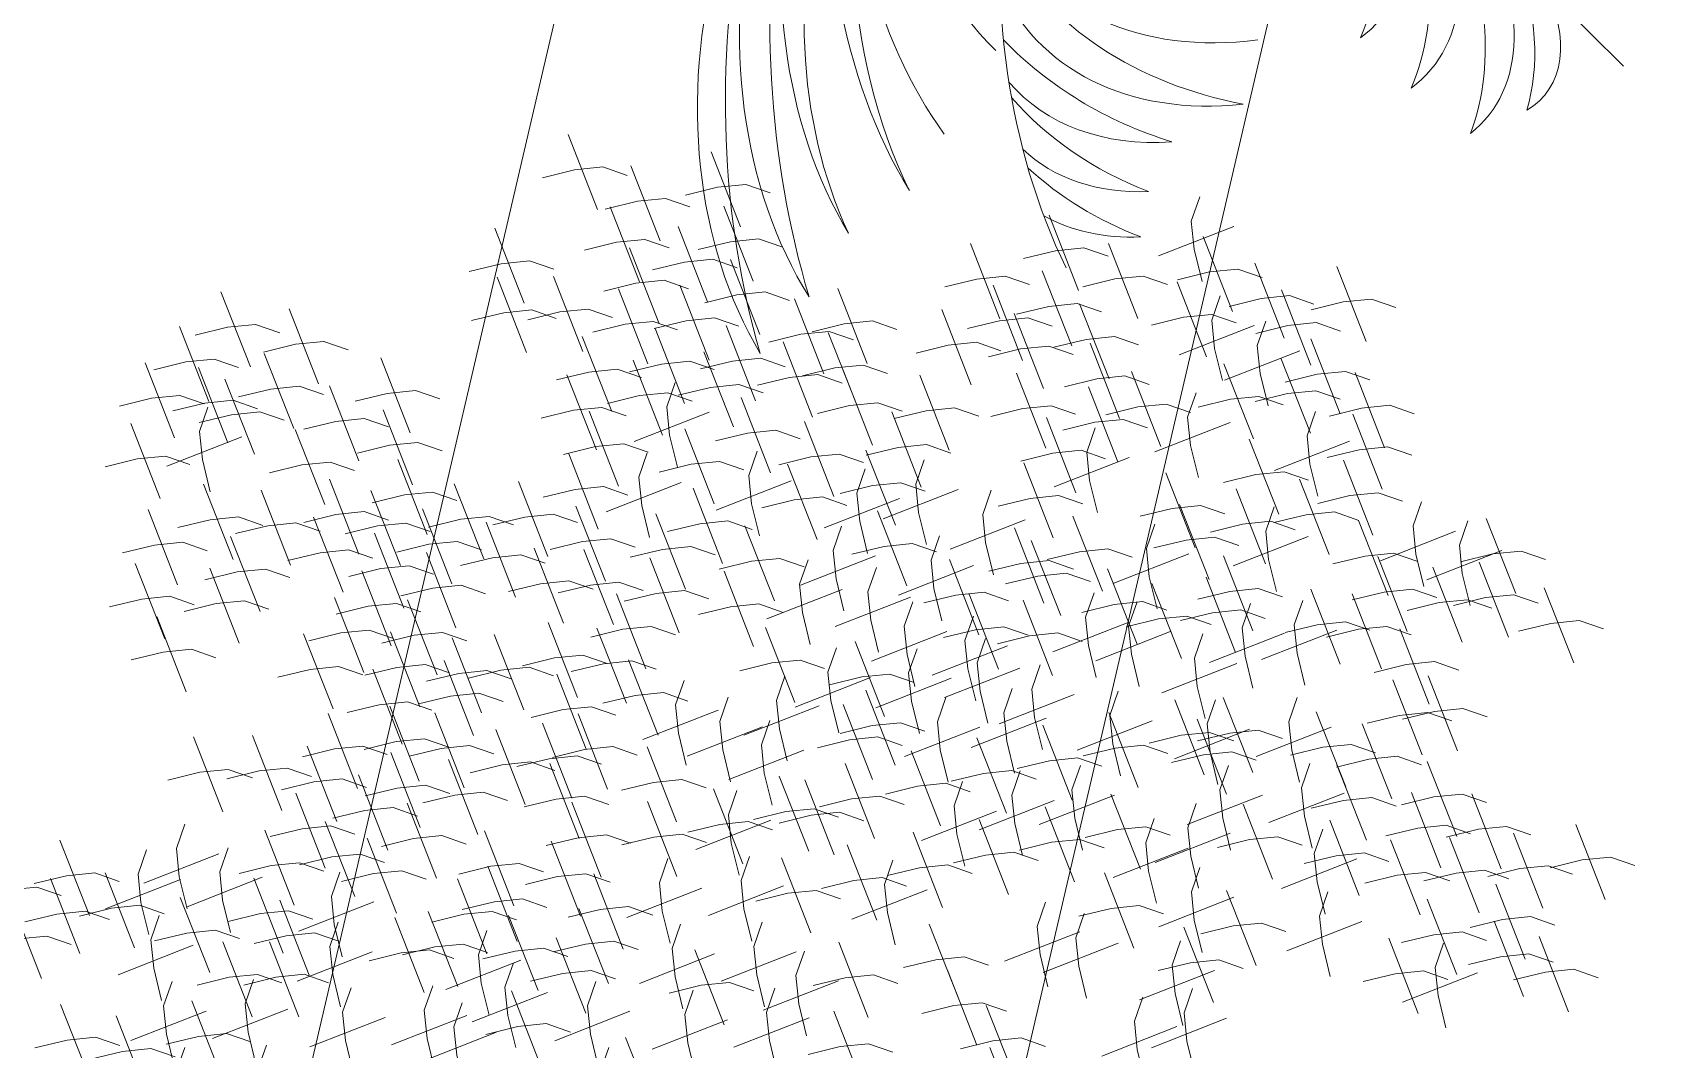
# Model space of a CAD drawing. Header units: millimetres. Extents: x 474016 to 477875, y 2288607 to 2292200.
# Drawn here: x 474281.33 to 474290.71, y 2289361.34 to 2289367.19 of the extents above; entities that cross this region are included whole.
import ezdxf

# ---------------------------------------------------------------- set-up
doc = ezdxf.new("R2010")
doc.units = ezdxf.units.MM
doc.header["$LTSCALE"] = 50
for name, color, linetype, lineweight in [('EXT', 3, 'Continuous', 5), ('JARDIN-HP', 64, 'Continuous', 5), ('JARDINES', 98, 'Continuous', 13)]:
    doc.layers.add(name, color=color, linetype=linetype, lineweight=lineweight)

# ---------------------------------------------------------------- blocks, each defined once
blk = doc.blocks.new('A$C41BB26E9')
at = {"color": 0}
blk.add_line((3.251, -3.5394), (2.0545, -0.9381), dxfattribs=at)
at = {"color": 56, "true_color": 0x7a7a00}
for centre, major_axis, ratio, start_param, end_param in [((3.7035, -2.1029), (-2.624, 0.6366), 0.714286, 4.179349, 4.820469), ((4.122, -1.2835), (-1.5343, 0.3722), 0.714286, 3.888492, 4.926001), ((3.2901, -2.2819), (-2.8137, 0.6826), 0.714286, 4.170125, 4.780311), ((3.7802, -1.3807), (-1.5988, 0.3879), 0.714286, 3.86745, 4.883323), ((3.47, -1.48), (-1.6557, 0.4017), 0.714286, 3.88992, 4.86288), ((2.7155, -1.6527), (-1.879, 0.4558), 0.714286, 3.806569, 4.639337), ((3.1614, -1.8237), (-1.8636, 0.4521), 0.714286, 3.982805, 4.982914), ((3.6576, -1.5691), (-1.5601, 0.3785), 0.714286, 4.003422, 4.972752), ((2.9522, -1.3905), (-1.1117, 0.2697), 0.714286, 3.627505, 5.149011), ((2.4009, -1.9896), (1.2729, 0.7332), 0.72, -0.844939, 0.170934), ((1.6519, -2.4921), (2.089, 1.2033), 0.72, -0.53304, 0.10808), ((2.6898, -2.0527), (1.2215, 0.7036), 0.72, -0.823897, 0.213612), ((1.5886, -2.5325), (2.3417, 1.3489), 0.72, -0.431948, -0.051792), ((3.1233, -1.9167), (0.996, 0.5738), 0.72, -0.780102, -0.006837), ((2.0885, -2.5463), (2.0718, 1.1934), 0.72, -0.382187, -0.016555), ((3.4563, -1.9337), (0.8633, 0.4973), 0.72, -0.75224, -0.078285), ((2.2624, -2.5783), (2.0718, 1.1934), 0.72, -0.382187, -0.093724), ((3.6302, -1.9657), (0.8633, 0.4973), 0.72, -0.75224, -0.267806)]:
    blk.add_ellipse(centre, major_axis=major_axis, ratio=ratio, start_param=start_param, end_param=end_param, dxfattribs=at)
at = {"color": 56}
blk.add_ellipse((3.011, -1.7099), major_axis=(-1.9092, 0.4632), ratio=0.714286, start_param=3.88127, end_param=4.762007, dxfattribs=at)
at = {"color": 0}
blk.add_ellipse((1.2418, -4.4579), major_axis=(3.8202, 2.2006), ratio=0.72, start_param=0.180287, end_param=1.122445, dxfattribs=at)
at = {"color": 56, "true_color": 0x7a7a00, "extrusion": (0, 0, -1)}
for centre, major_axis, start_param, end_param in [((3.1875, -1.2015), (-0.5912, 1.2853), 3.423371, 4.25731), ((3.0919, -1.8336), (-0.3467, 0.7538), 3.030837, 4.385053), ((3.3019, -1.4504), (-0.5912, 1.2853), 3.423371, 4.25731), ((3.2064, -2.0824), (-0.3467, 0.7538), 3.030837, 4.385053), ((3.4318, -1.7866), (-0.5634, 1.2248), 3.45362, 4.308195), ((3.3238, -2.3917), (-0.3267, 0.7103), 3.050367, 4.447179), ((3.3716, -2.1847), (-0.4655, 1.0119), 3.515228, 4.136297), ((3.2853, -2.8582), (-0.1964, 0.427), 2.946776, 4.33243)]:
    blk.add_ellipse(centre, major_axis=major_axis, ratio=0.723404, start_param=start_param, end_param=end_param, dxfattribs=at)
blk = doc.blocks.new('Plarbol-031')
for points in [[(0.1874, 2.608325), (0.40975, 2.455225)], [(0.197575, 2.439975), (0.2719, 2.521925), (0.34495, 2.5829), (0.428175, 2.60515)], [(-0.326475, 2.304025), (-0.173425, 2.526375)], [(-0.158175, 2.3142), (-0.240125, 2.388525), (-0.301075, 2.461575), (-0.3233, 2.5448)], [(-0.046375, 2.464125), (0.175975, 2.311025)], [(-0.0362, 2.295775), (0.038125, 2.377725), (0.111175, 2.4387), (0.1944, 2.46095)], [(-0.239475, 2.44125), (-0.01715, 2.28815)], [(-0.229325, 2.2729), (-0.155, 2.35485), (-0.08195, 2.415825), (0.001275, 2.438075)], [(0.07815, 2.43935), (0.300475, 2.28625)], [(0.0883, 2.271), (0.162625, 2.35295), (0.235675, 2.413925), (0.3189, 2.436175)], [(0.250925, 2.3593), (0.473275, 2.2062)], [(0.2611, 2.19095), (0.335425, 2.2729), (0.408475, 2.3339), (0.4917, 2.356125)], [(0.43705, 2.347875), (0.6594, 2.194775)], [(0.447225, 2.179525), (0.52155, 2.261475), (0.5946, 2.32245), (0.677825, 2.3447)], [(0.0845, 2.07725), (0.00255, 2.151575), (-0.058425, 2.224625), (-0.080675, 2.30785)], [(0.089575, 2.082975), (0.242675, 2.3053)], [(0.257925, 2.093125), (0.175975, 2.16745), (0.115, 2.2405), (0.09275, 2.323725)], [(-0.488475, 2.244325), (-0.266125, 2.091225)], [(-0.4783, 2.075975), (-0.403975, 2.157925), (-0.330925, 2.2189), (-0.247725, 2.24115)], [(-0.226775, 2.26655), (-0.00445, 2.11345)], [(-0.2166, 2.0982), (-0.142275, 2.18015), (-0.069225, 2.24115), (0.013975, 2.263375)], [(-0.08385, 2.067075), (0.06925, 2.289425)], [(0.20455, 2.2494), (0.4269, 2.0963)], [(0.214725, 2.08105), (0.28905, 2.163), (0.3621, 2.224), (0.445325, 2.246225)], [(-0.705725, 2.211275), (-0.4834, 2.0582)], [(-0.695575, 2.04295), (-0.62125, 2.1249), (-0.548175, 2.185875), (-0.464975, 2.2081)], [(0.50885, 2.228425), (0.731175, 2.07535)], [(0.519, 2.0601), (0.593325, 2.14205), (0.666375, 2.203025), (0.7496, 2.22525)], [(1.074225, 2.189675), (1.29655, 2.0366)], [(1.084375, 2.02135), (1.1587, 2.1033), (1.23175, 2.164275), (1.314975, 2.1865)], [(0.057175, 2.1268), (0.279525, 1.9737)], [(0.39705, 1.925425), (0.550125, 2.14775)], [(0.565375, 1.935575), (0.483425, 2.0099), (0.42245, 2.082975), (0.400225, 2.166175)], [(1.024025, 1.907625), (1.177125, 2.129975)], [(1.192375, 1.9178), (1.110425, 1.992125), (1.04945, 2.065175), (1.0272, 2.1484)], [(0.06735, 1.95845), (0.141675, 2.0404), (0.214725, 2.101375), (0.29795, 2.123625)], [(0.56855, 2.0836), (0.7909, 1.9305)], [(0.578725, 1.91525), (0.65305, 1.9972), (0.7261, 2.0582), (0.809325, 2.080425)], [(0.860125, 1.873975), (1.013225, 2.0963)], [(1.028475, 1.884125), (0.946525, 1.95845), (0.88555, 2.0315), (0.863325, 2.114725)], [(1.36515, 2.105825), (1.5875, 1.95275)], [(1.375325, 1.9375), (1.44965, 2.01945), (1.5227, 2.080425), (1.605925, 2.10265)], [(-0.6206, 2.044225), (-0.398275, 1.891125)], [(-0.61045, 1.875875), (-0.536125, 1.957825), (-0.463075, 2.0188), (-0.37985, 2.04105)], [(-0.45545, 2.022625), (-0.233125, 1.869525)], [(-0.445275, 1.854275), (-0.37095, 1.936225), (-0.2979, 1.9972), (-0.2147, 2.01945)], [(1.135825, 2.055025), (1.358175, 1.901925)], [(1.146, 1.886675), (1.220325, 1.968625), (1.293375, 2.0296), (1.3766, 2.051825)], [(-0.8709, 1.985125), (-0.64855, 1.83205)], [(-0.860725, 1.8168), (-0.7864, 1.89875), (-0.71335, 1.959725), (-0.630125, 1.98195)], [(0.031125, 1.753275), (0.184225, 1.9756)], [(0.199475, 1.763425), (0.117525, 1.83775), (0.05655, 1.9108), (0.0343, 1.994025)], [(0.268725, 1.96545), (0.49105, 1.81235)], [(-0.729875, 1.912075), (-0.507525, 1.758975)], [(-0.7197, 1.74375), (-0.645375, 1.8257), (-0.572325, 1.886675), (-0.4891, 1.9089)], [(-0.3519, 1.93305), (-0.129575, 1.77995)], [(-0.341725, 1.7647), (-0.2674, 1.84665), (-0.194375, 1.907625), (-0.11115, 1.929875)], [(-0.18485, 1.9324), (0.0375, 1.779325)], [(-0.174675, 1.764075), (-0.10035, 1.846025), (-0.0273, 1.907), (0.0559, 1.929225)], [(0.278875, 1.7971), (0.3532, 1.87905), (0.42625, 1.940025), (0.509475, 1.962275)], [(0.483425, 1.9483), (0.705775, 1.7952)], [(0.4936, 1.77995), (0.567925, 1.8619), (0.640975, 1.922875), (0.7242, 1.945125)], [(0.7242, 1.944475), (0.946525, 1.791375)], [(0.73435, 1.77615), (0.808675, 1.858075), (0.881725, 1.919075), (0.96495, 1.9413)], [(1.01705, 1.954), (1.239375, 1.800925)], [(1.0272, 1.785675), (1.101525, 1.867625), (1.174575, 1.9286), (1.2578, 1.950825)], [(-0.6187, 1.873325), (-0.39635, 1.720225)], [(-0.608525, 1.705), (-0.5342, 1.78695), (-0.46115, 1.847925), (-0.37795, 1.87015)], [(0.8449, 1.880325), (1.067225, 1.727225)], [(0.85505, 1.711975), (0.929375, 1.793925), (1.002425, 1.8549), (1.08565, 1.87715)], [(-0.275675, 1.809175), (-0.05335, 1.656075)], [(-0.2655, 1.640825), (-0.1912, 1.722775), (-0.11815, 1.78375), (-0.034925, 1.806)], [(0.32525, 1.80345), (0.5476, 1.65035)], [(0.335425, 1.635125), (0.40975, 1.71705), (0.4828, 1.77805), (0.566025, 1.800275)], [(0.4612, 1.58365), (0.6143, 1.806)], [(0.62955, 1.593825), (0.5476, 1.66815), (0.4866, 1.7412), (0.464375, 1.824425)], [(-1.761525, 1.7539), (-1.539175, 1.6008)], [(-1.75135, 1.585575), (-1.677025, 1.6675), (-1.603975, 1.7285), (-1.52075, 1.750725)], [(-0.826425, 1.7482), (-0.6041, 1.5951)], [(-0.81625, 1.57985), (-0.74195, 1.6618), (-0.668875, 1.722775), (-0.585675, 1.745)], [(-0.50055, 1.711975), (-0.2782, 1.558875)], [(-0.490375, 1.543625), (-0.41605, 1.625575), (-0.343, 1.686575), (-0.259775, 1.7088)], [(-0.0146, 1.477575), (-0.09655, 1.5519), (-0.157525, 1.62495), (-0.179775, 1.708175)], [(0.100375, 1.71515), (0.322725, 1.56205)], [(0.11055, 1.546825), (0.184875, 1.62875), (0.257925, 1.68975), (0.34115, 1.711975)], [(0.843625, 1.729125), (1.06595, 1.576025)], [(0.853775, 1.5608), (0.9281, 1.642725), (1.001175, 1.703725), (1.084375, 1.72595)], [(1.041825, 1.720875), (1.26415, 1.567775)], [(1.051975, 1.552525), (1.1263, 1.634475), (1.19935, 1.69545), (1.282575, 1.7177)], [(-0.3341, 1.64465), (-0.1118, 1.49155)], [(-0.32395, 1.4763), (-0.249625, 1.55825), (-0.1766, 1.619225), (-0.093375, 1.641475)], [(-0.18295, 1.4674), (-0.02985, 1.68975)], [(0.1982, 1.653525), (0.42055, 1.50045)], [(0.208375, 1.4852), (0.2827, 1.56715), (0.35575, 1.628125), (0.438975, 1.65035)], [(0.720375, 1.664325), (0.942725, 1.51125)], [(0.73055, 1.496), (0.804875, 1.57795), (0.877925, 1.638925), (0.96115, 1.66115)], [(1.20825, 1.644), (1.4306, 1.4909)], [(1.218425, 1.475675), (1.29275, 1.557625), (1.3658, 1.6186), (1.449025, 1.640825)], [(-1.6243, 1.62685), (-1.401975, 1.47375)], [(-1.614125, 1.458525), (-1.5398, 1.54045), (-1.46675, 1.60145), (-1.38355, 1.623675)], [(-1.15485, 1.61225), (-0.932525, 1.45915)], [(-1.144675, 1.4439), (-1.07035, 1.52585), (-0.9973, 1.586825), (-0.9141, 1.609075)], [(0.4161, 1.593175), (0.638425, 1.4401)], [(0.42625, 1.42485), (0.500575, 1.5068), (0.57365, 1.567775), (0.65685, 1.59)], [(0.715925, 1.3772), (0.869025, 1.59955)], [(0.884275, 1.387375), (0.802325, 1.4617), (0.74135, 1.53475), (0.7191, 1.61795)], [(-2.19095, 1.5341), (-1.9686, 1.381025)], [(-2.180775, 1.365775), (-2.10645, 1.447725), (-2.0334, 1.5087), (-1.950175, 1.530925)], [(-1.9578, 1.5646), (-1.735475, 1.4115)], [(-1.94765, 1.39625), (-1.873325, 1.4782), (-1.800275, 1.5392), (-1.71705, 1.561425)], [(0.163275, 1.311775), (0.316375, 1.5341)], [(0.3316, 1.321925), (0.24965, 1.39625), (0.188675, 1.469325), (0.16645, 1.552525)], [(1.117425, 1.5665), (1.33975, 1.4134)], [(1.127575, 1.398175), (1.2019, 1.4801), (1.27495, 1.5411), (1.358175, 1.563325)], [(-1.7126, 1.48455), (-1.490275, 1.331475)], [(-1.702425, 1.316225), (-1.6281, 1.398175), (-1.55505, 1.45915), (-1.47185, 1.481375)], [(-1.506775, 1.49155), (-1.28445, 1.33845)], [(-1.496625, 1.3232), (-1.4223, 1.40515), (-1.349225, 1.466125), (-1.266025, 1.488375)], [(-1.255225, 1.50235), (-1.032875, 1.34925)], [(-1.24505, 1.334), (-1.170725, 1.41595), (-1.097675, 1.476925), (-1.01445, 1.499175)], [(-1.098325, 1.4725), (-0.875975, 1.3194)], [(-0.764175, 1.525225), (-0.541825, 1.372125)], [(-0.754, 1.356875), (-0.679675, 1.438825), (-0.606625, 1.4998), (-0.5234, 1.52205)], [(-0.311875, 1.476925), (-0.08955, 1.32385)], [(-0.3017, 1.3086), (-0.2274, 1.39055), (-0.15435, 1.451525), (-0.07115, 1.47375)], [(0.40785, 1.501075), (0.630175, 1.347975)], [(0.418, 1.332725), (0.492325, 1.414675), (0.565375, 1.475675), (0.6486, 1.4979)], [(0.57745, 1.271125), (0.73055, 1.49345)], [(0.7458, 1.281275), (0.66385, 1.3556), (0.60285, 1.42865), (0.580625, 1.511875)], [(1.896225, 1.5087), (2.118575, 1.3556)], [(1.9064, 1.34035), (1.980725, 1.4223), (2.053775, 1.4833), (2.137, 1.505525)], [(-1.08815, 1.30415), (-1.013825, 1.3861), (-0.940775, 1.447075), (-0.85755, 1.469325)], [(-0.075575, 1.421025), (0.14675, 1.26795)], [(-0.065425, 1.2527), (0.0089, 1.33465), (0.08195, 1.395625), (0.165175, 1.41785)], [(-1.93875, 1.41215), (-1.7164, 1.25905)], [(-1.928575, 1.2438), (-1.85425, 1.32575), (-1.7812, 1.386725), (-1.698, 1.408975)], [(-0.9865, 1.395625), (-0.764175, 1.242525)], [(-0.97635, 1.227275), (-0.902025, 1.309225), (-0.828975, 1.370225), (-0.74575, 1.39245)], [(-0.773075, 1.37085), (-0.550725, 1.21775)], [(-0.7629, 1.2025), (-0.688575, 1.28445), (-0.615525, 1.34545), (-0.5323, 1.367675)], [(0.26935, 1.382925), (0.4917, 1.229825)], [(0.279525, 1.214575), (0.35385, 1.296525), (0.4269, 1.3575), (0.510125, 1.37975)], [(1.1155, 1.388), (1.33785, 1.2349)], [(1.125675, 1.21965), (1.2, 1.3016), (1.27305, 1.3626), (1.356275, 1.384825)], [(1.366425, 1.40515), (1.588775, 1.25205)], [(1.3766, 1.2368), (1.450925, 1.31875), (1.523975, 1.37975), (1.6072, 1.401975)], [(1.55065, 1.3988), (1.773, 1.2457)], [(1.560825, 1.23045), (1.63515, 1.3124), (1.7082, 1.3734), (1.791425, 1.395625)], [(1.739325, 1.367675), (1.96165, 1.214575)], [(1.749475, 1.199325), (1.8238, 1.281275), (1.896875, 1.342275), (1.980075, 1.3645)], [(-1.808525, 1.33465), (-1.586175, 1.18155)], [(-1.79835, 1.1663), (-1.724025, 1.24825), (-1.650975, 1.309225), (-1.567775, 1.331475)], [(-1.59825, 1.3251), (-1.375925, 1.172025)], [(-1.5881, 1.156775), (-1.513775, 1.238725), (-1.440725, 1.2997), (-1.3575, 1.321925)], [(-1.205675, 1.361325), (-0.983325, 1.208225)], [(-1.1955, 1.192975), (-1.121175, 1.274925), (-1.048125, 1.3359), (-0.9649, 1.35815)], [(-0.354425, 1.0996), (-0.201375, 1.321925)], [(-0.186125, 1.10975), (-0.26805, 1.184075), (-0.329025, 1.25715), (-0.35125, 1.34035)], [(0.119425, 1.339725), (0.341775, 1.186625)], [(0.1296, 1.171375), (0.203925, 1.253325), (0.276975, 1.3143), (0.3602, 1.33655)], [(0.50185, 1.0977), (0.65495, 1.320025)], [(0.6702, 1.10785), (0.58825, 1.182175), (0.527275, 1.255225), (0.505025, 1.33845)], [(0.883, 1.0977), (1.0361, 1.320025)], [(1.05135, 1.10785), (0.9694, 1.182175), (0.908425, 1.255225), (0.886175, 1.33845)], [(0.9656, 1.33465), (1.187925, 1.18155)], [(0.97575, 1.1663), (1.050075, 1.24825), (1.123125, 1.309225), (1.20635, 1.331475)], [(-1.39435, 1.2997), (-1.172, 1.1466)], [(-1.384175, 1.13135), (-1.30985, 1.2133), (-1.2368, 1.2743), (-1.153575, 1.296525)], [(-0.596475, 1.057675), (-0.443375, 1.28)], [(-0.428125, 1.067825), (-0.510075, 1.14215), (-0.57105, 1.215225), (-0.5933, 1.298425)], [(-0.215975, 1.27875), (0.00635, 1.12565)], [(-0.2058, 1.1104), (-0.1315, 1.19235), (-0.058425, 1.253325), (0.024775, 1.27555)], [(-0.145475, 1.27555), (0.076875, 1.122475)], [(-0.1353, 1.107225), (-0.060975, 1.189175), (0.012075, 1.25015), (0.0953, 1.272375)], [(0.2592, 1.0634), (0.412275, 1.285725)], [(0.427525, 1.07355), (0.345575, 1.147875), (0.2846, 1.220925), (0.262375, 1.30415)], [(1.38105, 1.2889), (1.603375, 1.1358)], [(1.3912, 1.12055), (1.465525, 1.2025), (1.538575, 1.2635), (1.6218, 1.285725)], [(-1.761525, 1.2006), (-1.539175, 1.0475)], [(-0.773075, 1.216475), (-0.550725, 1.0634)], [(-0.7629, 1.04815), (-0.688575, 1.1301), (-0.615525, 1.191075), (-0.5323, 1.2133)], [(0.12325, 1.007475), (0.27635, 1.229825)], [(0.2916, 1.01765), (0.20965, 1.091975), (0.14865, 1.165025), (0.126425, 1.24825)], [(0.681, 1.199975), (0.903325, 1.046875)], [(1.1225, 1.226), (1.344825, 1.072925)], [(1.13265, 1.057675), (1.206975, 1.139625), (1.28005, 1.2006), (1.36325, 1.222825)], [(1.570975, 1.23555), (1.793325, 1.08245)], [(1.58115, 1.0672), (1.655475, 1.14915), (1.728525, 1.210125), (1.81175, 1.232375)], [(-1.75135, 1.03225), (-1.677025, 1.1142), (-1.603975, 1.1752), (-1.52075, 1.197425)], [(-1.58555, 1.158675), (-1.363225, 1.005575)], [(-1.575375, 0.990325), (-1.50105, 1.072275), (-1.428, 1.133275), (-1.3448, 1.1555)], [(-1.4064, 1.18535), (-1.184075, 1.03225)], [(-1.39625, 1.017025), (-1.321925, 1.09895), (-1.248875, 1.15995), (-1.16565, 1.182175)], [(-0.9973, 1.1809), (-0.774975, 1.027825)], [(-0.98715, 1.012575), (-0.912825, 1.094525), (-0.839775, 1.1555), (-0.75655, 1.177725)], [(-0.7432, 0.923), (-0.590125, 1.145325)], [(-0.574875, 0.93315), (-0.656825, 1.007475), (-0.7178, 1.08055), (-0.740025, 1.16375)], [(0.660675, 0.938875), (0.813775, 1.161225)], [(0.829, 0.94905), (0.747075, 1.023375), (0.686075, 1.096425), (0.66385, 1.17965)], [(0.69115, 1.031625), (0.765475, 1.113575), (0.83855, 1.17455), (0.92175, 1.1968)], [(1.041825, 0.938875), (1.194925, 1.161225)], [(1.21015, 0.94905), (1.128225, 1.023375), (1.067225, 1.096425), (1.045, 1.17965)], [(1.786325, 1.193625), (2.008675, 1.040525)], [(1.7965, 1.025275), (1.870825, 1.107225), (1.943875, 1.1682), (2.0271, 1.19045)], [(-2.21825, 1.13645), (-1.995925, 0.98335)], [(-2.2081, 0.9681), (-2.133775, 1.05005), (-2.060725, 1.111025), (-1.9775, 1.133275)], [(-1.9648, 1.11295), (-1.74245, 0.95985)], [(-1.954625, 0.9446), (-1.8803, 1.02655), (-1.80725, 1.087525), (-1.724025, 1.10975)], [(-1.21775, 1.128175), (-0.9954, 0.9751)], [(-1.207575, 0.95985), (-1.13325, 1.0418), (-1.0602, 1.102775), (-0.976975, 1.125)], [(-0.4116, 0.87535), (-0.258525, 1.0977)], [(-0.2433, 0.885525), (-0.325225, 0.95985), (-0.3862, 1.0329), (-0.408425, 1.116125)], [(-0.0559, 1.094525), (0.16645, 0.941425)], [(-0.045725, 0.926175), (0.0286, 1.008125), (0.10165, 1.0691), (0.184875, 1.09135)], [(0.550775, 1.102775), (0.7731, 0.949675)], [(0.560925, 0.934425), (0.63525, 1.016375), (0.708325, 1.077375), (0.791525, 1.0996)], [(0.649225, 1.0907), (0.871575, 0.9376)], [(1.411525, 1.1193), (1.633875, 0.9662)], [(1.4217, 0.95095), (1.496025, 1.0329), (1.569075, 1.093875), (1.6523, 1.116125)], [(2.00485, 1.128825), (2.2272, 0.975725)], [(2.015025, 0.960475), (2.08935, 1.042425), (2.1624, 1.1034), (2.245625, 1.12565)], [(-1.263475, 0.81565), (-1.345425, 0.889975), (-1.4064, 0.963025), (-1.42865, 1.046225)], [(-0.62695, 1.06975), (-0.404625, 0.91665)], [(-0.6168, 0.9014), (-0.542475, 0.98335), (-0.469425, 1.044325), (-0.3862, 1.066575)], [(-0.33665, 1.0691), (-0.114325, 0.916)], [(-0.326475, 0.900775), (-0.25215, 0.9827), (-0.179125, 1.0437), (-0.095925, 1.065925)], [(0.6594, 0.922375), (0.733725, 1.0043), (0.806775, 1.0653), (0.89, 1.087525)], [(1.20635, 1.05895), (1.428675, 0.90585)], [(1.216525, 0.8906), (1.290825, 0.97255), (1.3639, 1.033525), (1.4471, 1.055775)], [(1.851125, 1.0869), (2.073475, 0.9338)], [(1.8613, 0.91855), (1.935625, 1.0005), (2.008675, 1.061475), (2.091875, 1.083725)], [(-2.11915, 1.00495), (-1.896825, 0.85185)], [(-2.109, 0.8366), (-2.034675, 0.91855), (-1.961625, 0.979525), (-1.8784, 1.001775)], [(-1.772325, 0.999875), (-1.549975, 0.846775)], [(-1.76215, 0.831525), (-1.687825, 0.913475), (-1.614775, 0.97445), (-1.53155, 0.996675)], [(-1.58745, 1.029725), (-1.365125, 0.876625)], [(-1.5773, 0.861375), (-1.502975, 0.943325), (-1.429925, 1.0043), (-1.3467, 1.02655)], [(-1.431825, 0.805475), (-1.278725, 1.027825)], [(-1.076075, 0.769275), (-0.922975, 0.9916)], [(-0.90775, 0.779425), (-0.989675, 0.85375), (-1.050675, 0.9268), (-1.0729, 1.010025)], [(-0.96365, 1.03035), (-0.7413, 0.87725)], [(-0.953475, 0.862025), (-0.87915, 0.94395), (-0.8061, 1.00495), (-0.722875, 1.027175)], [(-0.21725, 1.010025), (0.0051, 0.856925)], [(-0.207075, 0.841675), (-0.13275, 0.923625), (-0.0597, 0.984625), (0.023525, 1.00685)], [(0.3748, 0.780075), (0.5279, 1.0024)], [(0.54315, 0.790225), (0.4612, 0.86455), (0.400225, 0.9376), (0.377975, 1.020825)], [(0.819475, 0.780075), (0.972575, 1.0024)], [(0.987825, 0.790225), (0.905875, 0.86455), (0.8449, 0.9376), (0.82265, 1.020825)], [(1.200625, 0.780075), (1.353725, 1.0024)], [(1.368975, 0.790225), (1.287025, 0.86455), (1.22605, 0.9376), (1.2038, 1.020825)], [(1.624975, 1.022725), (1.847325, 0.869625)], [(1.63515, 0.8544), (1.709475, 0.93635), (1.782525, 0.997325), (1.86575, 1.01955)], [(-1.315575, 0.93635), (-1.093225, 0.78325)], [(-1.3054, 0.768), (-1.231075, 0.84995), (-1.158025, 0.910925), (-1.0748, 0.93315)], [(-0.701275, 0.719075), (-0.548175, 0.941425)], [(-0.53295, 0.72925), (-0.6149, 0.803575), (-0.675875, 0.876625), (-0.6981, 0.95985)], [(-0.16705, 0.71655), (-0.013975, 0.938875)], [(0.001275, 0.7267), (-0.080675, 0.801025), (-0.14165, 0.874075), (-0.163875, 0.9573)], [(0.109275, 0.706375), (0.262375, 0.928725)], [(0.277625, 0.71655), (0.195675, 0.790875), (0.134675, 0.863925), (0.11245, 0.94715)], [(0.39195, 0.94395), (0.6143, 0.790875)], [(0.402125, 0.775625), (0.47645, 0.857575), (0.5495, 0.91855), (0.632725, 0.940775)], [(0.935725, 0.941425), (1.158075, 0.788325)], [(0.9459, 0.773075), (1.020225, 0.855025), (1.093275, 0.916), (1.1765, 0.93825)], [(1.9172, 0.7013), (1.83525, 0.775625), (1.77425, 0.848675), (1.752025, 0.9319)], [(-0.527225, 0.669525), (-0.374125, 0.891875)], [(-0.358875, 0.6797), (-0.440825, 0.754025), (-0.501825, 0.827075), (-0.52405, 0.9103)], [(-0.19375, 0.652375), (-0.275675, 0.7267), (-0.33665, 0.79975), (-0.358875, 0.882975)], [(-0.091475, 0.6778), (0.061625, 0.900125)], [(0.076875, 0.68795), (-0.005075, 0.762275), (-0.06605, 0.835325), (-0.0883, 0.91855)], [(1.74885, 0.691125), (1.90195, 0.913475)], [(-1.7431, 0.8652), (-1.52075, 0.7121)], [(-1.732925, 0.69685), (-1.6586, 0.7788), (-1.58555, 0.839775), (-1.502325, 0.862025)], [(-0.36205, 0.642225), (-0.209, 0.86455)], [(0.244575, 0.599025), (0.162625, 0.67335), (0.10165, 0.7464), (0.079425, 0.829625)], [(0.8017, 0.6149), (0.9548, 0.83725)], [(0.970025, 0.625075), (0.8881, 0.6994), (0.8271, 0.77245), (0.804875, 0.85565)], [(1.332125, 0.6168), (1.485225, 0.83915)], [(1.500475, 0.626975), (1.418525, 0.7013), (1.35755, 0.77435), (1.3353, 0.857575)], [(1.5913, 0.842325), (1.81365, 0.689225)], [(1.601475, 0.673975), (1.6758, 0.755925), (1.74885, 0.8169), (1.832075, 0.83915)], [(-1.6135, 0.8061), (-1.391175, 0.653025)], [(-1.603325, 0.637775), (-1.529025, 0.719725), (-1.45595, 0.7807), (-1.37275, 0.802925)], [(-1.3772, 0.558375), (-1.2241, 0.7807)], [(-1.20885, 0.568525), (-1.2908, 0.64285), (-1.351775, 0.7159), (-1.374, 0.799125)], [(-1.18025, 0.78705), (-0.957925, 0.63395)], [(-1.1701, 0.618725), (-1.095775, 0.70065), (-1.022725, 0.76165), (-0.9395, 0.783875)], [(-0.966825, 0.780075), (-0.744475, 0.626975)], [(-0.95665, 0.611725), (-0.882325, 0.693675), (-0.809275, 0.75465), (-0.72605, 0.7769)], [(-0.73115, 0.5628), (-0.57805, 0.78515)], [(-0.5628, 0.572975), (-0.64475, 0.6473), (-0.705725, 0.72035), (-0.727975, 0.803575)], [(0.07625, 0.58885), (0.229325, 0.8112)], [(0.23315, 0.78515), (0.455475, 0.63205)], [(0.2433, 0.6168), (0.317625, 0.69875), (0.3907, 0.75975), (0.4739, 0.781975)], [(-0.262325, 0.520875), (-0.10925, 0.743225)], [(-0.094, 0.53105), (-0.17595, 0.605375), (-0.23695, 0.678425), (-0.25915, 0.76165)], [(0.4091, 0.5031), (0.5622, 0.725425)], [(0.57745, 0.51325), (0.4955, 0.587575), (0.434525, 0.66065), (0.412275, 0.74385)], [(0.550775, 0.721625), (0.7731, 0.568525)], [(0.560925, 0.553275), (0.63525, 0.635225), (0.708325, 0.696225), (0.791525, 0.71845)], [(0.7134, 0.4942), (0.8665, 0.71655)], [(0.881725, 0.504375), (0.7998, 0.5787), (0.7388, 0.65175), (0.716575, 0.734975)], [(-0.444, 0.665725), (-0.2217, 0.512625)], [(-0.43385, 0.497375), (-0.359525, 0.579325), (-0.286475, 0.6403), (-0.203275, 0.66255)], [(-0.091475, 0.439575), (0.061625, 0.6619)], [(0.076875, 0.449725), (-0.005075, 0.52405), (-0.06605, 0.597125), (-0.0883, 0.680325)], [(0.931925, 0.443375), (1.085025, 0.665725)], [(1.10025, 0.45355), (1.018325, 0.527875), (0.957325, 0.600925), (0.9351, 0.68415)], [(1.051975, 0.67145), (1.274325, 0.51835)], [(1.06215, 0.5031), (1.136475, 0.58505), (1.209525, 0.646025), (1.29275, 0.668275)], [(-1.58935, 0.6492), (-1.367025, 0.4961)], [(-1.5792, 0.480875), (-1.504875, 0.5628), (-1.431825, 0.6238), (-1.3486, 0.646025)], [(-1.235525, 0.646025), (-1.0132, 0.492925)], [(-1.225375, 0.4777), (-1.15105, 0.559625), (-1.077975, 0.620625), (-0.994775, 0.64285)], [(-0.938875, 0.6149), (-0.716525, 0.4618)], [(-0.9287, 0.44655), (-0.854375, 0.5285), (-0.781325, 0.5895), (-0.6981, 0.611725)], [(-0.31885, 0.381775), (-0.4008, 0.4561), (-0.4618, 0.52915), (-0.484025, 0.61235)], [(0.074325, 0.626325), (0.296675, 0.47325)], [(0.0845, 0.458), (0.158825, 0.53995), (0.231875, 0.600925), (0.3151, 0.62315)], [(0.421175, 0.385575), (0.339225, 0.4599), (0.27825, 0.53295), (0.256025, 0.616175)], [(-2.290675, 0.56345), (-2.06835, 0.41035)], [(-2.280525, 0.3951), (-2.2062, 0.47705), (-2.133125, 0.538025), (-2.049925, 0.560275)], [(-0.4872, 0.3716), (-0.3341, 0.59395)], [(-0.3233, 0.55075), (-0.101, 0.39765)], [(-0.31315, 0.3824), (-0.23885, 0.46435), (-0.1658, 0.525325), (-0.082575, 0.547575)], [(0.25285, 0.375425), (0.405925, 0.59775)], [(0.39195, 0.5628), (0.6143, 0.409725)], [(0.402125, 0.394475), (0.47645, 0.476425), (0.5495, 0.5374), (0.632725, 0.559625)], [(-2.6369, 0.527875), (-2.41455, 0.374775)], [(-2.626725, 0.359525), (-2.5524, 0.441475), (-2.47935, 0.502475), (-2.396125, 0.5247)], [(-1.47185, 0.5177), (-1.2495, 0.364625)], [(-1.461675, 0.349375), (-1.38735, 0.431325), (-1.3143, 0.4923), (-1.231075, 0.514525)], [(-1.1701, 0.512625), (-0.94775, 0.359525)], [(-1.159925, 0.344275), (-1.0856, 0.426225), (-1.01255, 0.487225), (-0.929325, 0.50945)], [(-0.719075, 0.536775), (-0.496725, 0.383675)], [(-0.7089, 0.368425), (-0.634575, 0.450375), (-0.561525, 0.51135), (-0.4783, 0.5336)], [(0.681, 0.491025), (0.903325, 0.337925)], [(-2.85795, 0.4472), (-2.635625, 0.2941)], [(-2.8478, 0.27885), (-2.773475, 0.3608), (-2.700425, 0.421775), (-2.6172, 0.444025)], [(-1.677025, 0.478325), (-1.4547, 0.325225)], [(-1.66685, 0.309975), (-1.59255, 0.391925), (-1.519475, 0.452925), (-1.436275, 0.47515)], [(-0.408425, 0.207075), (-0.490375, 0.2814), (-0.551375, 0.35445), (-0.5736, 0.437675)], [(-0.359525, 0.4688), (-0.1372, 0.3157)], [(-0.34935, 0.30045), (-0.275025, 0.3824), (-0.202, 0.443375), (-0.118775, 0.465625)], [(-0.084475, 0.467525), (0.13785, 0.314425)], [(-0.074325, 0.299175), (0, 0.381125), (0.073075, 0.442125), (0.156275, 0.46435)], [(0.11245, 0.237575), (0.26555, 0.4599)], [(0.2808, 0.247725), (0.19885, 0.32205), (0.13785, 0.3951), (0.115625, 0.478325)], [(0.69115, 0.322675), (0.765475, 0.404625), (0.83855, 0.465625), (0.92175, 0.48785)], [(1.003075, 0.489125), (1.2254, 0.336025)], [(1.013225, 0.320775), (1.08755, 0.402725), (1.1606, 0.4637), (1.243825, 0.48595)], [(1.184125, 0.2147), (1.102175, 0.289025), (1.041175, 0.362075), (1.01895, 0.4453)], [(-2.38025, 0.3894), (-2.1579, 0.2363)], [(-2.370075, 0.22105), (-2.29575, 0.303), (-2.2227, 0.363975), (-2.1395, 0.3862)], [(-2.187125, 0.4237), (-1.9648, 0.2706)], [(-2.176975, 0.25535), (-2.10265, 0.3373), (-2.0296, 0.398275), (-1.946375, 0.420525)], [(-1.3683, 0.41225), (-1.14595, 0.25915)], [(-1.358125, 0.243925), (-1.2838, 0.325875), (-1.21075, 0.38685), (-1.127525, 0.409075)], [(-0.576775, 0.1969), (-0.423675, 0.41925)], [(0.23315, 0.404), (0.455475, 0.2509)], [(0.2433, 0.23565), (0.317625, 0.3176), (0.3907, 0.3786), (0.4739, 0.400825)], [(1.015775, 0.204525), (1.168875, 0.426875)], [(-2.62165, 0.357), (-2.3993, 0.2039)], [(-2.611475, 0.18865), (-2.53715, 0.2706), (-2.4641, 0.331575), (-2.380875, 0.353825)], [(-1.851075, 0.3519), (-1.62875, 0.198825)], [(-1.840925, 0.183575), (-1.7666, 0.265525), (-1.69355, 0.3265), (-1.610325, 0.348725)], [(-1.1955, 0.35065), (-0.973175, 0.19755)], [(-1.18535, 0.1823), (-1.111025, 0.26425), (-1.037975, 0.325225), (-0.95475, 0.34745)], [(0.86585, 0.109875), (0.7839, 0.1842), (0.722925, 0.25725), (0.7007, 0.340475)], [(1.306725, 0.10415), (1.224775, 0.178475), (1.163775, 0.25155), (1.14155, 0.33475)], [(-2.9075, 0.273125), (-2.685175, 0.12005)], [(-2.0531, 0.3138), (-1.83075, 0.1607)], [(-2.042925, 0.14545), (-1.9686, 0.2274), (-1.89555, 0.288375), (-1.812325, 0.310625)], [(-1.690375, 0.3049), (-1.468025, 0.1518)], [(-1.6802, 0.13655), (-1.605875, 0.2185), (-1.532825, 0.2795), (-1.4496, 0.301725)], [(-1.508675, 0.322675), (-1.28635, 0.1696)], [(-1.498525, 0.15435), (-1.4242, 0.2363), (-1.35115, 0.297275), (-1.267925, 0.3195)], [(-0.52595, 0.042575), (-0.6079, 0.116875), (-0.668875, 0.189925), (-0.691125, 0.273125)], [(-0.36715, 0.0559), (-0.4491, 0.1302), (-0.510075, 0.20325), (-0.5323, 0.286475)], [(-0.2433, 0.3087), (-0.02095, 0.155625)], [(-0.233125, 0.140375), (-0.1588, 0.222325), (-0.08575, 0.2833), (-0.002525, 0.305525)], [(0.5692, 0.05905), (0.7223, 0.2814)], [(0.737525, 0.069225), (0.655575, 0.14355), (0.5946, 0.2166), (0.572375, 0.299825)], [(0.697525, 0.099725), (0.8506, 0.32205)], [(1.138375, 0.094), (1.291475, 0.316325)], [(-2.89735, 0.1048), (-2.823025, 0.18675), (-2.749975, 0.247725), (-2.66675, 0.26995)], [(-1.892375, 0.22295), (-1.67005, 0.06985)], [(-1.8822, 0.054625), (-1.8079, 0.13655), (-1.734825, 0.19755), (-1.651625, 0.219775)], [(-1.1847, 0.2185), (-0.962375, 0.0654)], [(-0.84865, -0.0038), (-0.695575, 0.2185)], [(-0.680325, 0.00635), (-0.762275, 0.08065), (-0.82325, 0.1537), (-0.845475, 0.236925)], [(-0.6943, 0.0324), (-0.5412, 0.254725)], [(-0.535475, 0.04575), (-0.382375, 0.26805)], [(0.074325, 0.245175), (0.296675, 0.0921)], [(0.0845, 0.07685), (0.158825, 0.1588), (0.231875, 0.219775), (0.3151, 0.242)], [(1.18475, -0.012075), (1.1028, 0.062225), (1.041825, 0.1353), (1.019575, 0.2185)], [(-2.777925, 0.194375), (-2.555575, 0.0413)], [(-2.76775, 0.02605), (-2.693425, 0.107975), (-2.620375, 0.16895), (-2.53715, 0.1912)], [(-2.682625, 0.21215), (-2.4603, 0.05905)], [(-2.672475, 0.043825), (-2.59815, 0.12575), (-2.525075, 0.18675), (-2.441875, 0.208975)], [(-2.3936, 0.204525), (-2.17125, 0.05145)], [(-2.383425, 0.036225), (-2.3091, 0.118125), (-2.23605, 0.179125), (-2.152825, 0.20135)], [(-2.0696, 0.177225), (-1.847275, 0.02415)], [(-2.05945, 0.0089), (-1.985125, 0.090825), (-1.912075, 0.1518), (-1.82885, 0.17405)], [(-1.17455, 0.0502), (-1.100225, 0.1321), (-1.027175, 0.1931), (-0.94395, 0.215325)], [(-1.037325, 0.189925), (-0.815, 0.03685)], [(-1.027175, 0.0216), (-0.95285, 0.103525), (-0.879775, 0.1645), (-0.796575, 0.18675)], [(-0.324575, 0.188025), (-0.102275, 0.03495)], [(-0.314425, 0.0197), (-0.240125, 0.101625), (-0.16705, 0.1626), (-0.08385, 0.18485)], [(1.0164, -0.022225), (1.1695, 0.200075)], [(-2.2062, 0.13085), (-1.98385, -0.022225)], [(-2.196025, -0.037475), (-2.1217, 0.044475), (-2.04865, 0.105425), (-1.965425, 0.127675)], [(-1.330825, 0.1429), (-1.108475, -0.01015)], [(-1.32065, -0.0254), (-1.246325, 0.05655), (-1.173275, 0.1175), (-1.09005, 0.139725)], [(-0.402075, 0.1499), (-0.179775, -0.003175)], [(-0.391925, -0.018425), (-0.3176, 0.0635), (-0.24455, 0.1245), (-0.16135, 0.146725)], [(0.06735, -0.110525), (0.22045, 0.111775)], [(0.235675, -0.100375), (0.15375, -0.02605), (0.09275, 0.047025), (0.070525, 0.1302)], [(-2.934825, 0.107975), (-2.712475, -0.0451)], [(-2.92465, -0.06035), (-2.850325, 0.0216), (-2.777275, 0.08255), (-2.69405, 0.1048)], [(-2.680725, -0.13785), (-2.527625, 0.084475)], [(-2.512375, -0.127675), (-2.594325, -0.05335), (-2.6553, 0.0197), (-2.67755, 0.1029)], [(-1.98005, 0.0654), (-1.7577, -0.08765)], [(-1.969875, -0.1029), (-1.89555, -0.02095), (-1.8225, 0.040025), (-1.739275, 0.062225)], [(-1.799, 0.1086), (-1.57665, -0.044475)], [(-1.788825, -0.0597), (-1.7145, 0.02225), (-1.64145, 0.0832), (-1.558225, 0.105425)], [(-0.084475, 0.086375), (0.13785, -0.0667)], [(-0.074325, -0.08195), (0, 0), (0.073075, 0.060975), (0.156275, 0.0832)], [(-1.457225, 0.008275), (-1.2349, -0.144825)], [(-1.447075, -0.160075), (-1.37275, -0.078125), (-1.2997, -0.01715), (-1.216475, 0.005075)], [(-1.210125, 0.015875), (-0.987775, -0.1372)], [(-1.19995, -0.15245), (-1.125625, -0.0705), (-1.052575, -0.009525), (-0.96935, 0.0127)], [(-0.4961, -0.210275), (-0.343, 0.012075)], [(-0.32775, -0.2001), (-0.4097, -0.125775), (-0.470675, -0.052725), (-0.492925, 0.0305)], [(0.2916, 0.020325), (0.513925, -0.13275)], [(0.30175, -0.148), (0.376075, -0.06605), (0.449125, -0.005075), (0.53235, 0.01715)], [(-2.3739, -0.02795), (-2.15155, -0.18105)], [(-2.363725, -0.196275), (-2.2894, -0.11435), (-2.21635, -0.05335), (-2.133125, -0.031125)], [(-2.17825, -0.00445), (-1.9559, -0.157525)], [(-2.168075, -0.172775), (-2.09375, -0.090825), (-2.0207, -0.02985), (-1.937475, -0.007625)], [(-0.82325, -0.0165), (-0.600925, -0.1696)], [(-0.813075, -0.18485), (-0.73875, -0.1029), (-0.6657, -0.041925), (-0.5825, -0.0197)], [(-0.5609, -0.0089), (-0.33855, -0.161975)], [(-0.550725, -0.177225), (-0.4764, -0.095275), (-0.40335, -0.0343), (-0.320125, -0.012075)], [(-2.8605, -0.087025), (-2.63815, -0.240125)], [(-2.850325, -0.255375), (-2.776, -0.173425), (-2.70295, -0.112425), (-2.619725, -0.0902)], [(-1.944475, -0.062875), (-1.722125, -0.215975)], [(-1.9343, -0.231225), (-1.859975, -0.149275), (-1.786925, -0.0883), (-1.7037, -0.06605)], [(-1.762775, -0.057175), (-1.54045, -0.210275)], [(-1.752625, -0.2255), (-1.6783, -0.14355), (-1.60525, -0.082575), (-1.522025, -0.06035)], [(-1.567775, -0.0794), (-1.345425, -0.2325)], [(-1.5576, -0.24775), (-1.483275, -0.1658), (-1.410225, -0.1048), (-1.327, -0.082575)], [(-1.076075, -0.054625), (-0.85375, -0.207725)], [(-1.065925, -0.222975), (-0.9916, -0.141025), (-0.91855, -0.080025), (-0.835325, -0.0578)], [(-0.2433, -0.072425), (-0.02095, -0.2255)], [(-0.233125, -0.24075), (-0.1588, -0.1588), (-0.08575, -0.097825), (-0.002525, -0.0756)], [(0.427525, -0.07305), (0.649875, -0.22615)], [(0.4377, -0.2414), (0.512025, -0.15945), (0.585075, -0.09845), (0.6683, -0.076225)], [(0.6016, -0.097825), (0.823925, -0.250925)], [(0.61175, -0.266175), (0.686075, -0.184225), (0.759125, -0.123225), (0.84235, -0.101)], [(-2.544775, -0.119425), (-2.32245, -0.272525)], [(-2.534625, -0.287775), (-2.4603, -0.205825), (-2.387225, -0.144825), (-2.304025, -0.1226)], [(-1.547425, -0.157525), (-1.3251, -0.310625)], [(-1.537275, -0.325875), (-1.46295, -0.243925), (-1.3899, -0.18295), (-1.306675, -0.160725)], [(-1.1574, -0.14675), (-0.93505, -0.299825)], [(-1.147225, -0.315075), (-1.0729, -0.233125), (-0.99985, -0.17215), (-0.916625, -0.149925)], [(-0.337275, -0.369075), (-0.184225, -0.14675)], [(-0.168975, -0.3589), (-0.2509, -0.284575), (-0.311875, -0.211525), (-0.3341, -0.128325)], [(-2.372, -0.21345), (-2.14965, -0.366525)], [(-2.361825, -0.381775), (-2.2875, -0.299825), (-2.21445, -0.23885), (-2.131225, -0.216625)], [(-1.969875, -0.188025), (-1.74755, -0.341125)], [(-1.9597, -0.356375), (-1.8854, -0.274425), (-1.812325, -0.21345), (-1.729125, -0.1912)], [(-1.750075, -0.1785), (-1.52775, -0.3316)], [(-1.739925, -0.34685), (-1.6656, -0.2649), (-1.59255, -0.2039), (-1.509325, -0.181675)], [(-0.7197, -0.1677), (-0.497375, -0.3208)], [(-0.70955, -0.33605), (-0.635225, -0.2541), (-0.56215, -0.1931), (-0.47895, -0.170875)], [(0.074325, -0.199475), (0.296675, -0.35255)], [(0.0845, -0.3678), (0.158825, -0.28585), (0.231875, -0.224875), (0.3151, -0.20265)], [(0.690525, -0.20835), (0.912875, -0.36145)], [(-1.27555, -0.25155), (-1.0532, -0.40465)], [(-1.265375, -0.4199), (-1.19105, -0.33795), (-1.118, -0.276975), (-1.0348, -0.254725)], [(-1.061475, -0.2452), (-0.839125, -0.3983)], [(-1.0513, -0.41355), (-0.976975, -0.3316), (-0.903925, -0.2706), (-0.8207, -0.248375)], [(-2.650875, -0.293475), (-2.428525, -0.446575)], [(-2.6407, -0.461825), (-2.566375, -0.379875), (-2.493325, -0.3189), (-2.4101, -0.29665)], [(-1.729125, -0.315075), (-1.506775, -0.468175)], [(-1.71895, -0.483425), (-1.644625, -0.401475), (-1.571575, -0.3405), (-1.48835, -0.31825)], [(-1.47565, -0.32015), (-1.253325, -0.47325)], [(-1.4655, -0.4885), (-1.391175, -0.40655), (-1.3181, -0.345575), (-1.2349, -0.323325)], [(-0.928075, -0.311275), (-0.705725, -0.464375)], [(-0.9179, -0.4796), (-0.843575, -0.39765), (-0.770525, -0.336675), (-0.6873, -0.31445)], [(-0.559625, -0.5279), (-0.406525, -0.30555)], [(-0.391275, -0.517725), (-0.473225, -0.4434), (-0.5342, -0.37035), (-0.55645, -0.287125)], [(-0.1785, -0.5279), (-0.0254, -0.30555)], [(-0.01015, -0.517725), (-0.0921, -0.4434), (-0.153075, -0.37035), (-0.175325, -0.287125)], [(-0.007625, -0.52915), (0.145475, -0.306825)], [(0.160725, -0.519), (0.078775, -0.444675), (0.0178, -0.371625), (-0.00445, -0.2884)], [(-2.370725, -0.3405), (-2.148375, -0.493575)], [(-2.36055, -0.508825), (-2.286225, -0.426875), (-2.213175, -0.3659), (-2.12995, -0.343675)], [(-1.987025, -0.34685), (-1.7647, -0.499925)], [(-1.976875, -0.515175), (-1.90255, -0.433225), (-1.829475, -0.37225), (-1.746275, -0.350025)], [(-1.612875, -0.3856), (-1.390525, -0.538675)], [(-1.6027, -0.553925), (-1.528375, -0.471975), (-1.455325, -0.411), (-1.3721, -0.388775)], [(-1.349875, -0.4237), (-1.127525, -0.5768)], [(-1.3397, -0.59205), (-1.265375, -0.5101), (-1.192325, -0.449125), (-1.109125, -0.426875)], [(0.18995, -0.399575), (0.412275, -0.552675)], [(0.200125, -0.5679), (0.274425, -0.48595), (0.3475, -0.424975), (0.4307, -0.40275)], [(-2.585425, -0.46755), (-2.3631, -0.620625)], [(-2.575275, -0.635875), (-2.50095, -0.553925), (-2.4279, -0.49295), (-2.344675, -0.470725)], [(-0.912825, -0.458), (-0.690475, -0.6111)], [(-0.90265, -0.62635), (-0.828325, -0.5444), (-0.755275, -0.483425), (-0.67205, -0.461175)], [(-0.7324, -0.4688), (-0.510075, -0.6219)], [(-0.72225, -0.63715), (-0.647925, -0.5552), (-0.574875, -0.494225), (-0.49165, -0.471975)], [(-0.4008, -0.6867), (-0.247725, -0.464375)], [(-0.2325, -0.676525), (-0.314425, -0.6022), (-0.3754, -0.52915), (-0.397625, -0.44595)], [(-0.3106, -0.489775), (-0.0883, -0.642875)], [(-0.019675, -0.6867), (0.1334, -0.464375)], [(0.14865, -0.676525), (0.0667, -0.6022), (0.005725, -0.52915), (-0.0165, -0.44595)], [(-1.769775, -0.521525), (-1.547425, -0.674625)], [(-1.7596, -0.689875), (-1.685275, -0.607925), (-1.612225, -0.54695), (-1.529025, -0.5247)], [(-1.5233, -0.51265), (-1.30095, -0.665725)], [(-1.513125, -0.680975), (-1.4388, -0.599025), (-1.36575, -0.53805), (-1.282525, -0.515825)], [(-0.30045, -0.658125), (-0.22615, -0.576175), (-0.153075, -0.515175), (-0.069875, -0.49295)], [(-2.426625, -0.57425), (-2.204275, -0.72735)], [(-2.41645, -0.7426), (-2.342125, -0.66065), (-2.269075, -0.599675), (-2.18585, -0.577425)], [(-1.116725, -0.553925), (-0.8944, -0.707025)], [(-1.106575, -0.722275), (-1.03225, -0.640325), (-0.9592, -0.57935), (-0.875975, -0.5571)], [(-0.7089, -0.592675), (-0.486575, -0.745775)], [(-0.69875, -0.761025), (-0.624425, -0.679075), (-0.551375, -0.6181), (-0.46815, -0.59585)], [(-1.76595, -0.65175), (-1.543625, -0.80485)], [(-1.5703, -0.63525), (-1.347975, -0.78835)], [(-1.56015, -0.803575), (-1.485825, -0.72165), (-1.41275, -0.66065), (-1.32955, -0.638425)], [(-1.3829, -0.6219), (-1.160575, -0.775)], [(-1.37275, -0.79025), (-1.298425, -0.7083), (-1.225375, -0.647325), (-1.14215, -0.625075)], [(-1.0405, -0.64605), (-0.818175, -0.79915)], [(-1.03035, -0.814375), (-0.956025, -0.73245), (-0.882975, -0.67145), (-0.79975, -0.649225)], [(-0.242025, -0.845525), (-0.088925, -0.623175)], [(-0.073675, -0.83535), (-0.155625, -0.761025), (-0.2166, -0.687975), (-0.23885, -0.60475)], [(-1.7558, -0.8201), (-1.681475, -0.73815), (-1.608425, -0.677175), (-1.5252, -0.65495)], [(-1.938125, -0.724175), (-1.715775, -0.877275)], [(-1.92795, -0.892525), (-1.853625, -0.810575), (-1.780575, -0.7496), (-1.69735, -0.72735)], [(-1.1015, -0.737525), (-0.87915, -0.890625)], [(-1.091325, -0.90585), (-1.017, -0.823925), (-0.94395, -0.762925), (-0.860725, -0.7407)], [(-0.890575, -0.743875), (-0.66825, -0.896975)], [(-0.880425, -0.912225), (-0.8061, -0.830275), (-0.73305, -0.769275), (-0.649825, -0.74705)], [(-0.716525, -0.71655), (-0.4942, -0.86965)], [(-0.706375, -0.8849), (-0.63205, -0.80295), (-0.558975, -0.741975), (-0.475775, -0.719725)], [(-1.71005, -0.803575), (-1.487725, -0.956675)], [(-1.6999, -0.971925), (-1.625575, -0.889975), (-1.552525, -0.829), (-1.4693, -0.806775)], [(-1.428, -0.79405), (-1.205675, -0.94715)], [(-1.41785, -0.9624), (-1.343525, -0.88045), (-1.270475, -0.819475), (-1.18725, -0.797225)], [(-0.52785, -1.004325), (-0.374775, -0.782)], [(-0.359525, -0.99415), (-0.441475, -0.919825), (-0.50245, -0.846775), (-0.524675, -0.763575)], [(-2.099475, -0.838525), (-1.877125, -0.991625)], [(-2.0893, -1.006875), (-2.014975, -0.924925), (-1.941925, -0.863925), (-1.8587, -0.8417)], [(-1.575375, -0.82645), (-1.35305, -0.97955)], [(-1.565225, -0.9948), (-1.4909, -0.91285), (-1.41785, -0.851875), (-1.334625, -0.829625)], [(-0.92615, -1.067225), (-0.773075, -0.844875)], [(-0.757825, -1.05705), (-0.839775, -0.982725), (-0.90075, -0.909675), (-0.922975, -0.82645)], [(-0.623775, -1.096425), (-0.705725, -1.0221), (-0.766725, -0.94905), (-0.78895, -0.86585)], [(-0.337925, -0.862675), (-0.1156, -1.01575)], [(-1.121175, -0.883), (-0.89885, -1.0361)], [(-1.111025, -1.051325), (-1.0367, -0.969375), (-0.96365, -0.9084), (-0.880425, -0.886175)], [(-0.792125, -1.1066), (-0.639025, -0.884275)], [(-0.200725, -1.152975), (-0.28265, -1.07865), (-0.343625, -1.0056), (-0.365875, -0.922375)], [(-1.726575, -0.963675), (-1.50425, -1.116775)], [(-1.7164, -1.132), (-1.642075, -1.050075), (-1.569025, -0.989075), (-1.485825, -0.96685)], [(-1.44325, -1.1803), (-1.29015, -0.95795)], [(-1.274925, -1.170125), (-1.35685, -1.0958), (-1.41785, -1.02275), (-1.440075, -0.939525)], [(-1.203125, -0.9624), (-0.9808, -1.1155)], [(-1.192975, -1.13075), (-1.11865, -1.0488), (-1.0456, -0.9878), (-0.962375, -0.965575)], [(-0.7413, -0.9478), (-0.518975, -1.100875)], [(-0.73115, -1.116125), (-0.656825, -1.034175), (-0.58375, -0.9732), (-0.50055, -0.950975)], [(-1.630025, -1.311775), (-1.711975, -1.23745), (-1.77295, -1.1644), (-1.795175, -1.0812)], [(-1.18535, -1.311775), (-1.2673, -1.23745), (-1.328275, -1.1644), (-1.3505, -1.0812)], [(-0.8042, -1.311775), (-0.88615, -1.23745), (-0.947125, -1.1644), (-0.96935, -1.0812)], [(-0.690475, -1.3029), (-0.772425, -1.228575), (-0.833425, -1.155525), (-0.85565, -1.0723)], [(-1.9629, -1.337825), (-1.8098, -1.1155)], [(-1.79455, -1.327675), (-1.8765, -1.25335), (-1.937475, -1.1803), (-1.9597, -1.097075)], [(-1.79835, -1.32195), (-1.645275, -1.099625)], [(-1.66685, -1.1174), (-1.444525, -1.2705)], [(-1.6567, -1.28575), (-1.582375, -1.2038), (-1.509325, -1.1428), (-1.4261, -1.120575)], [(-1.5538, -1.1301), (-1.33145, -1.2832)], [(-1.543625, -1.29845), (-1.4693, -1.2165), (-1.39625, -1.155525), (-1.313025, -1.133275)], [(-1.353675, -1.32195), (-1.2006, -1.099625)], [(-0.972525, -1.32195), (-0.81945, -1.099625)], [(-0.858825, -1.31305), (-0.705725, -1.090725)], [(-1.85235, -1.4706), (-1.9343, -1.396275), (-1.995275, -1.323225), (-2.017525, -1.24)], [(-1.026525, -1.4706), (-1.108475, -1.396275), (-1.16945, -1.323225), (-1.1917, -1.24)], [(-2.0207, -1.480775), (-1.8676, -1.258425)], [(-1.504875, -1.264775), (-1.282525, -1.417875)], [(-1.4947, -1.433125), (-1.420375, -1.351175), (-1.347325, -1.2902), (-1.264125, -1.26795)], [(-1.194875, -1.480775), (-1.041775, -1.258425)], [(-1.834575, -1.30925), (-1.612225, -1.46235)], [(-1.8244, -1.477575), (-1.750075, -1.39565), (-1.677025, -1.33465), (-1.5938, -1.312425)], [(-1.633825, -1.35245), (-1.4115, -1.50555)], [(-1.623675, -1.520775), (-1.54935, -1.438825), (-1.476275, -1.37785), (-1.393075, -1.355625)], [(-2.275425, -1.37595), (-2.0531, -1.52905)], [(-2.265275, -1.5443), (-2.19095, -1.46235), (-2.1179, -1.40135), (-2.034675, -1.379125)], [(-2.0893, -1.381025), (-1.866975, -1.534125)], [(-2.07915, -1.549375), (-2.004825, -1.467425), (-1.93175, -1.40645), (-1.84855, -1.3842)], [(-1.861875, -1.639575), (-1.7088, -1.41725)], [(-1.69355, -1.6294), (-1.7755, -1.555075), (-1.836475, -1.482025), (-1.8587, -1.398825)], [(-1.480725, -1.639575), (-1.32765, -1.41725)], [(-1.3124, -1.6294), (-1.39435, -1.555075), (-1.455325, -1.482025), (-1.47755, -1.398825)], [(-2.398675, -1.691675), (-2.32435, -1.609725), (-2.2513, -1.548725), (-2.168075, -1.5265)], [(-2.2297, -1.499825), (-2.00735, -1.652925)], [(-2.219525, -1.66815), (-2.1452, -1.586225), (-2.07215, -1.525225), (-1.988925, -1.503)], [(-1.703075, -1.7984), (-1.549975, -1.57605)], [(-1.534725, -1.788225), (-1.616675, -1.7139), (-1.67765, -1.64085), (-1.6999, -1.557625)], [(-1.608425, -1.57415), (-1.386075, -1.72725)], [(-1.59825, -1.742475), (-1.523925, -1.66055), (-1.450875, -1.59955), (-1.36765, -1.577325)], [(-1.153575, -1.788225), (-1.235525, -1.7139), (-1.2965, -1.64085), (-1.31875, -1.557625)], [(-2.2894, -1.64085), (-2.067075, -1.79395)], [(-2.27925, -1.809175), (-2.204925, -1.72725), (-2.131875, -1.66625), (-2.04865, -1.644025)], [(-1.375925, -1.947025), (-1.457875, -1.8727), (-1.51885, -1.79965), (-1.541075, -1.71645)], [(-1.790725, -1.757725), (-1.5684, -1.910825)], [(-1.780575, -1.926075), (-1.70625, -1.844125), (-1.6332, -1.78315), (-1.549975, -1.7609)], [(-1.965425, -1.83015), (-1.7431, -1.98325)], [(-1.955275, -1.9985), (-1.88095, -1.91655), (-1.8079, -1.85555), (-1.724675, -1.833325)]]:
    blk.add_lwpolyline(points)

msp = doc.modelspace()

# ---------------------------------------------------------------- linework, layer by layer
at = {"layer": 'JARDINES'}
msp.add_lwpolyline([(474276.5489, 2289333.8564, 0.440543), (474280.4504, 2289332.9739), (474290.709, 2289376.9936, 0.351639), (474286.8134, 2289377.9015)], format="xyb", close=True, dxfattribs=at)

# ---------------------------------------------------------------- block references
at = {"layer": 'EXT', "xscale": 1.71989999994179, "yscale": 1.71989999994179, "zscale": 1.71989999994179, "rotation": 325.9356466897348}
msp.add_blockref('Plarbol-031', (474286.0559, 2289362.3093), dxfattribs=at)
at = {"layer": 'JARDIN-HP', "color": 8, "xscale": -1.499999999962913, "yscale": 1.5, "zscale": 1.499999999999985, "rotation": 69.80682416141926}
msp.add_blockref('A$C41BB26E9', (474287.1858, 2289373.4074), dxfattribs=at)

doc.saveas('drawing.dxf')
